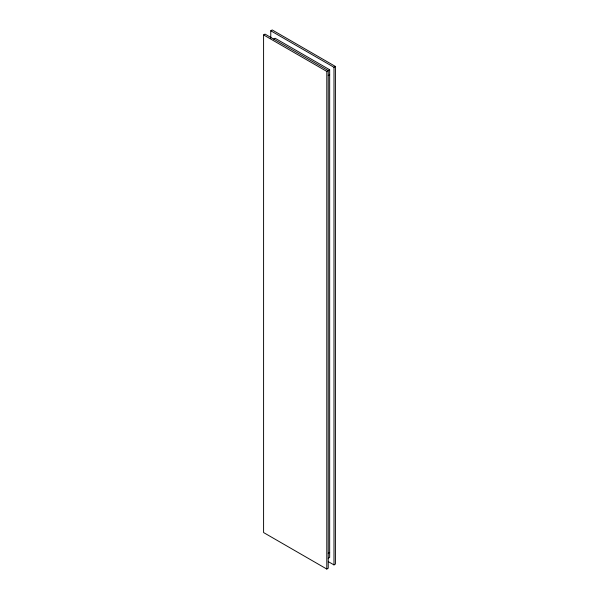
<?xml version="1.0" encoding="UTF-8"?>
<svg xmlns="http://www.w3.org/2000/svg" width="599" height="599" viewBox="0 0 599 599"><rect width="100%" height="100%" fill="white"/><g stroke="black" fill="none" stroke-linecap="round" stroke-linejoin="round"><path stroke-width="0.9" d="M263.59 34.929L265.02 34.098L328.23 70.592L328.23 568.219L326.792 569.05L263.59 532.556L263.59 34.929L326.792 71.416L329.667 69.761L329.667 557.437L328.23 558.268M270.77 38.261L270.77 30.781L272.208 29.95L335.41 66.444L335.41 564.071L333.98 564.902L328.304 561.63M273.646 39.07L275.076 38.246L329.667 69.761M270.77 30.781L333.98 67.275L335.41 66.444M328.23 75.564L329.667 74.733M328.23 553.289L329.667 552.465M333.98 67.275L333.98 564.902M326.792 71.416L326.792 569.05"/></g></svg>
